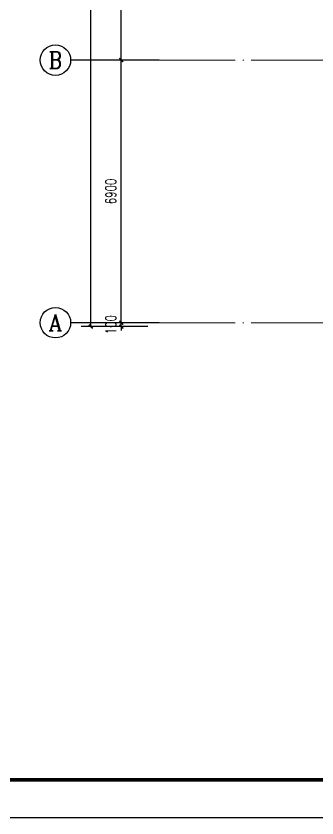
# Model space of a CAD drawing. Extents: x 1475400 to 1714963, y -629303 to -315532.
# Drawn here: x 1515812 to 1523713, y -413725 to -392653 of the extents above; entities that cross this region are included whole.
import ezdxf
from ezdxf.enums import TextEntityAlignment as Align

# ---------------------------------------------------------------- set-up
doc = ezdxf.new("R2010")
doc.units = 0
doc.header["$LTSCALE"] = 1000
doc.linetypes.add('DOTE', pattern=[2.42, 2, -0.2, 0.02, -0.2])
for name, color, linetype in [('A-ANNO-AXIS', 102, 'Continuous'), ('AXIS', 3, 'Continuous'), ('AXIS_TEXT', 7, 'Continuous'), ('BTTK', 7, 'Continuous'), ('PUB_TITLE', 4, 'Continuous'), ('建筑底图', 7, 'Continuous')]:
    doc.layers.add(name, color=color, linetype=linetype)
doc.layers.add('DOTE', color=8, linetype='DOTE', lineweight=9)
doc.styles.add('_TCH_AXIS', font='COMPLEX', dxfattribs={"bigfont": 'GBCBIG'})
doc.styles.add('A_DIM_T3', font='SIMPLEX', dxfattribs={"width": 0.7, "bigfont": 'HZ'})
doc.styles.add('COMPLEX', font='COMPLEX')
doc.styles.add('HZ(TK)', font='geniso.shx', dxfattribs={"width": 0.9, "bigfont": 'hztxt.shx'})
doc.dimstyles.new('_TCH_ARCH&&100', dxfattribs={"dimtxt": 280, "dimasz": 100, "dimexe": 250, "dimexo": 300, "dimgap": 135, "dimtad": 1, "dimdec": 0, "dimzin": 0, "dimdsep": 46, "dimtxsty": 'A_DIM_T3', "dimblk": 'ARCHTICK', "dimcen": 0.09, "dimclrt": 7, "dimazin": 2, "dimtfac": 1, "dimtdec": 0, "dimtix": 1, "dimtmove": 2, "dimatfit": 3, "dimfxl": 150, "dimtolj": 1, "dimtzin": 0, "dimarcsym": 0})

# ---------------------------------------------------------------- blocks, each defined once
blk = doc.blocks.new('_ArchTick')
at = {"color": 0, "linetype": 'ByBlock', "const_width": 0.4}
blk.add_lwpolyline([(-0.5, -0.5), (0.5, 0.5)], dxfattribs=at)
blk = doc.blocks.new('*D283')
at = {"layer": 'A-ANNO-AXIS', "color": 0, "lineweight": -2, "transparency": 16777216}
for p, q in [((857674, -283615), (855931, -283615)), ((856181, -318615), (856181, -283615)), ((857674, -318615), (855931, -318615))]:
    blk.add_line(p, q, dxfattribs=at)
at = {"layer": 'Defpoints', "color": 0, "transparency": 16777216}
for p in [(856181, -283615), (857974, -283615), (857974, -318615)]:
    blk.add_point(p, dxfattribs=at)
at = {"layer": 'A-ANNO-AXIS', "color": 0, "lineweight": -2, "transparency": 16777216, "xscale": 100, "yscale": 100, "zscale": 100}
for p, rotation in [((856181, -283615), 90), ((856181, -318615), 270)]:
    blk.add_blockref('_ArchTick', p, dxfattribs=dict(at, rotation=rotation))
at = {"layer": 'A-ANNO-AXIS', "color": 7, "transparency": 16777216, "insert": (855906, -301115), "char_height": 280, "attachment_point": 5, "rotation": 90, "style": 'A_DIM_T3'}
blk.add_mtext('\\A1;35000', dxfattribs=at)
blk = doc.blocks.new('*D284')
at = {"layer": 'A-ANNO-AXIS', "color": 0, "lineweight": -2, "transparency": 16777216}
for p, q in [((857674, -318515), (856731, -318515)), ((856981, -318515), (856981, -318415)), ((856981, -318615), (856981, -318515)), ((857674, -318615), (856731, -318615)), ((856981, -318615), (856981, -318715))]:
    blk.add_line(p, q, dxfattribs=at)
at = {"layer": 'Defpoints', "color": 0, "transparency": 16777216}
for p in [(856981, -318515), (857974, -318515), (857974, -318615)]:
    blk.add_point(p, dxfattribs=at)
at = {"layer": 'A-ANNO-AXIS', "color": 0, "lineweight": -2, "transparency": 16777216, "xscale": 100, "yscale": 100, "zscale": 100}
for p, rotation in [((856981, -318515), 270), ((856981, -318615), 90)]:
    blk.add_blockref('_ArchTick', p, dxfattribs=dict(at, rotation=rotation))
at = {"layer": 'A-ANNO-AXIS', "color": 7, "transparency": 16777216, "insert": (856706, -318565), "char_height": 280, "attachment_point": 5, "rotation": 90, "style": 'A_DIM_T3'}
blk.add_mtext('\\A1;100', dxfattribs=at)
blk = doc.blocks.new('*D285')
at = {"layer": 'A-ANNO-AXIS', "color": 0, "lineweight": -2, "transparency": 16777216}
for p, q in [((857674, -311615), (856731, -311615)), ((856981, -318515), (856981, -311615)), ((857674, -318515), (856731, -318515))]:
    blk.add_line(p, q, dxfattribs=at)
at = {"layer": 'Defpoints', "color": 0, "transparency": 16777216}
for p in [(856981, -311615), (857974, -311615), (857974, -318515)]:
    blk.add_point(p, dxfattribs=at)
at = {"layer": 'A-ANNO-AXIS', "color": 0, "lineweight": -2, "transparency": 16777216, "xscale": 100, "yscale": 100, "zscale": 100}
for p, rotation in [((856981, -311615), 90), ((856981, -318515), 270)]:
    blk.add_blockref('_ArchTick', p, dxfattribs=dict(at, rotation=rotation))
at = {"layer": 'A-ANNO-AXIS', "color": 7, "transparency": 16777216, "insert": (856706, -315065), "char_height": 280, "attachment_point": 5, "rotation": 90, "style": 'A_DIM_T3'}
blk.add_mtext('\\A1;6900', dxfattribs=at)
blk = doc.blocks.new('*D286')
at = {"layer": 'A-ANNO-AXIS', "color": 0, "lineweight": -2, "transparency": 16777216}
for p, q in [((857674, -304715), (856731, -304715)), ((856981, -311615), (856981, -304715)), ((857674, -311615), (856731, -311615))]:
    blk.add_line(p, q, dxfattribs=at)
at = {"layer": 'Defpoints', "color": 0, "transparency": 16777216}
for p in [(856981, -304715), (857974, -304715), (857974, -311615)]:
    blk.add_point(p, dxfattribs=at)
at = {"layer": 'A-ANNO-AXIS', "color": 0, "lineweight": -2, "transparency": 16777216, "xscale": 100, "yscale": 100, "zscale": 100}
for p, rotation in [((856981, -304715), 90), ((856981, -311615), 270)]:
    blk.add_blockref('_ArchTick', p, dxfattribs=dict(at, rotation=rotation))
at = {"layer": 'A-ANNO-AXIS', "color": 7, "transparency": 16777216, "insert": (856706, -308165), "char_height": 280, "attachment_point": 5, "rotation": 90, "style": 'A_DIM_T3'}
blk.add_mtext('\\A1;6900', dxfattribs=at)
blk = doc.blocks.new('_AXISO')
blk.add_circle((0, 0), 0.5)
at = {"layer": 'AXIS_TEXT', "style": 'COMPLEX', "width": 1.041667}
blk.add_attdef('A', text='', height=0.56, dxfattribs=at).set_placement((-0.25, -0.28), (0.25, -0.28), align=Align.FIT)
blk = doc.blocks.new('vhtemplate_2019年新竖式图框_A1')
at = {"layer": 'PUB_TITLE', "color": 7}
blk.add_lwpolyline([(0, 594), (841, 594), (841, 0), (0, 0)], close=True, dxfattribs=at)
at = {"layer": 'PUB_TITLE', "const_width": 1}
blk.add_lwpolyline([(25, 10), (831, 10), (831, 584), (25, 584)], close=True, dxfattribs=at)
at = {"layer": 'BTTK', "color": 4, "style": 'HZ(TK)', "width": 0.9}
for tag, p in [('合作单位_001', (795.83, 509.44)), ('建设单位_001', (795.85, 207.44)), ('工程名称_001', (795.62, 174.44)), ('子项名称_001', (805.71, 157.94)), ('图纸名称_001', (795.45, 138.94))]:
    blk.add_attdef(tag, p, '', height=3.5, dxfattribs=at)
for tag, p in [('注册证书号', (808.5, 279)), ('注册印章号', (808.5, 271)), ('设计号', (806, 193)), ('图别', (789.75, 34)), ('图号', (822.25, 34)), ('版本号', (789.75, 26)), ('日期', (822.25, 26))]:
    blk.add_attdef(tag, text='', height=3.5, dxfattribs=at).set_placement(p, align=Align.MIDDLE)
blk = doc.blocks.new('sadsdfc')
at = {"layer": 'AXIS'}
for p, q in [((857973.7, -311614.6), (855650.7, -311614.6)), ((857973.7, -318514.6), (855650.7, -318514.6))]:
    blk.add_line(p, q, dxfattribs=at)
at = {"layer": 'DOTE'}
for p, q in [((857973.7, -311614.6), (908177.1, -311614.6)), ((857973.7, -318514.6), (908177.1, -318514.6))]:
    blk.add_line(p, q, dxfattribs=at)
at = {"layer": 'AXIS'}
ref = blk.add_blockref('_AXISO', (855250.7, -311614.6), dxfattribs=dict(at, xscale=800, yscale=800, zscale=800))
ref.add_attrib('A', 'B', dxfattribs={"layer": 'AXIS_TEXT', "height": 435.3, "style": '_TCH_AXIS'}).set_placement((855074.5, -311832.2), (855426.8, -311832.2), align=Align.FIT)
ref = blk.add_blockref('_AXISO', (855250.7, -318514.6), dxfattribs=dict(at, xscale=800, yscale=800, zscale=800))
ref.add_attrib('A', 'A', dxfattribs={"layer": 'AXIS_TEXT', "height": 425.2, "style": '_TCH_AXIS'}).set_placement((855068.4, -318727.2), (855432.9, -318727.2), align=Align.FIT)
at = {"layer": 'A-ANNO-AXIS'}
for p1, p2, distance, picture, middle in [((857973.7, -318614.6), (857973.7, -283614.6), 1792.8, '*D283', (855905.9, -301114.6)), ((857973.7, -311614.6), (857973.7, -304714.6), 992.8, '*D286', (856705.9, -308164.6)), ((857973.7, -318514.6), (857973.7, -311614.6), 992.8, '*D285', (856705.9, -315064.6)), ((857973.7, -318614.6), (857973.7, -318514.6), 992.8, '*D284', (856705.9, -318564.6))]:
    dim = blk.add_aligned_dim(p1=p1, p2=p2, distance=distance, dimstyle='_TCH_ARCH&&100', dxfattribs=at)
    dim.commit()
    dim.dimension.update_dxf_attribs({"geometry": picture, "text_midpoint": middle})

msp = doc.modelspace()

# ---------------------------------------------------------------- block references
at = {"xscale": 100.1, "yscale": 100.1, "zscale": 100.1}
msp.add_blockref('vhtemplate_2019年新竖式图框_A1', (1497262.7, -413725), dxfattribs=at)
at = {"layer": '建筑底图'}
msp.add_blockref('sadsdfc', (661595.2, -82197.6), dxfattribs=at)

doc.saveas('drawing.dxf')
